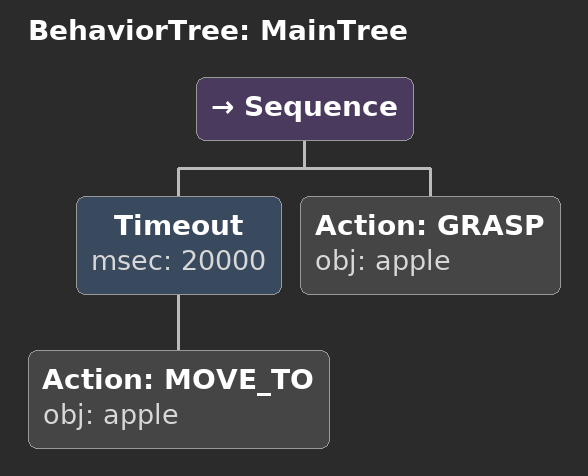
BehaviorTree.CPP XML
<root main_tree_to_execute="MainTree">
  <BehaviorTree ID="MainTree">
    <Sequence>
      <!-- Timeout: NAVIGATE_TO apple within 20s -->
      <Timeout msec="20000">
        <!-- Navigate to apple -->
        <Action ID="MOVE_TO" obj="apple" />
      </Timeout>
      <!-- Move to apple -->
      <Action ID="GRASP" obj="apple" />
    </Sequence>
  </BehaviorTree>
</root>
